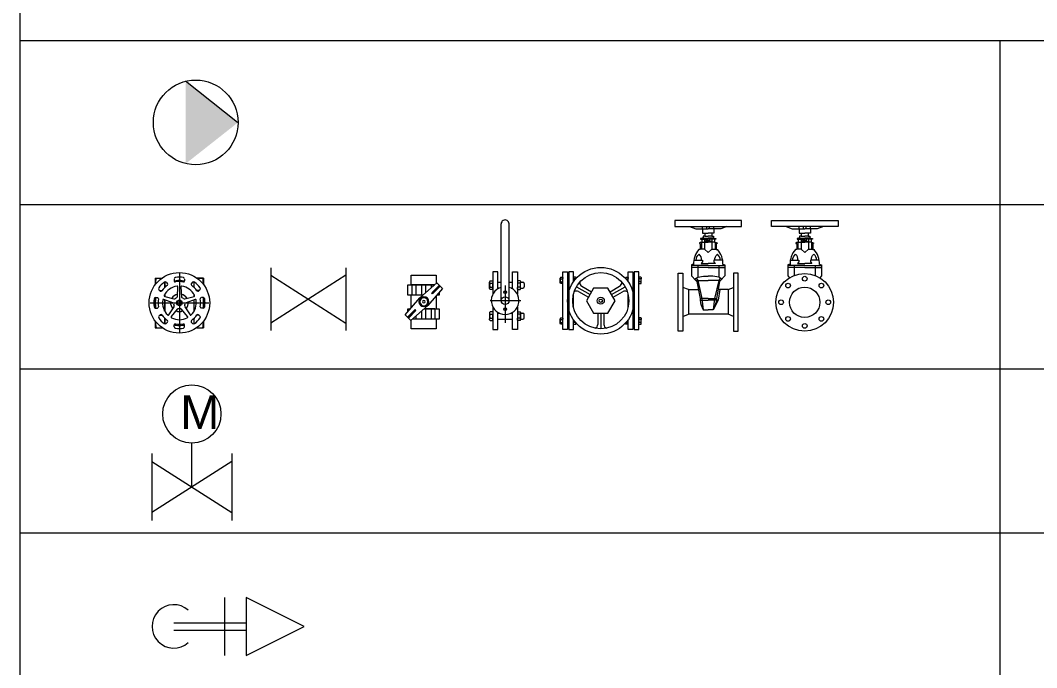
# Model space of a CAD drawing. Header units: millimetres. Extents: x -294625 to 2136527, y -251383 to 128331.
# Drawn here: x 1573249 to 1580063, y -233581 to -229242 of the extents above; entities that cross this region are included whole.
import ezdxf

# ---------------------------------------------------------------- set-up
doc = ezdxf.new("R2010")
doc.units = ezdxf.units.MM
doc.linetypes.add('CONTINOUS', pattern=[0])
for name, color, linetype, lineweight in [('00-N-7-THIET BI', 7, 'CONTINOUS', 20), ('00-N-GHI CHU', 7, 'Continuous', 9), ('GTECHCONS-CTN-THIET BI', 10, 'Continuous', 20)]:
    doc.layers.add(name, color=color, linetype=linetype, lineweight=lineweight)
doc.layers.add('GTECHCONS-CTN-TEXT', color=3, linetype='Continuous')
doc.styles.add('Arial', font='arial.ttf')

# ---------------------------------------------------------------- blocks, each defined once
blk = doc.blocks.new('H-HB1')
for p, q in [((0, 4.5), (-1, 2.5)), ((1, 2.5), (0, 4.5)), ((-1, 2.5), (1, 2.5)), ((-0.125, 0), (-0.125, 2.5)), ((0.125, 0), (0.125, 2.5)), ((-1, 1.75), (1, 1.75))]:
    blk.add_line(p, q)
blk.add_arc((0, 0), 0.75, 138.1897, 41.8103)
at = {"style": 'Arial', "width": 0.8}
blk.add_attdef('HB', (0.496, 5.096), '', height=1.875, dxfattribs=at)
blk = doc.blocks.new('Gate Valve')
at = {"layer": 'GTECHCONS-CTN-THIET BI', "ltscale": 0.2}
for p, q in [((-171.4, 144), (-171.4, -144)), ((171.4, 144), (171.4, -144)), ((171.4, 109.7), (-171.4, -109.7)), ((-171.4, 109.7), (171.4, -109.7))]:
    blk.add_line(p, q, dxfattribs=at)
blk = doc.blocks.new('A$C2355615C')
at = {"ltscale": 0.2}
for p, q in [((-214.3, 180), (-214.3, -180)), ((214.3, 180), (214.3, -180)), ((214.3, 137.1), (-214.3, -137.1)), ((-214.3, 137.1), (214.3, -137.1))]:
    blk.add_line(p, q, dxfattribs=at)
blk = doc.blocks.new('VAN DIEN')
at = {"layer": 'GTECHCONS-CTN-THIET BI'}
blk.add_line((0.027, -0.795), (0.027, -0.013), dxfattribs=at)
at = {"layer": 'GTECHCONS-CTN-THIET BI', "ltscale": 0.01}
blk.add_circle((0.027, 0.509), 0.521, dxfattribs=at)
at = {"layer": 'GTECHCONS-CTN-THIET BI', "ltscale": 0.01, "xscale": 0.003333333333334069, "yscale": 0.003333333333334069, "zscale": 0.003333333333334069}
blk.add_blockref('A$C2355615C', (0.027, -0.795), dxfattribs=at)
at = {"layer": 'GTECHCONS-CTN-TEXT', "ltscale": 0.2, "insert": (-0.18, 0.842), "char_height": 0.6, "attachment_point": 1, "style": 'Arial'}
blk.add_mtext_dynamic_manual_height_columns('M', width=0.37898, gutter_width=7740.371, heights=[0], dxfattribs=at)

msp = doc.modelspace()

# ---------------------------------------------------------------- hatches: boundary and pattern name
at = {"layer": '00-N-7-THIET BI'}
msp.add_hatch(color=7, dxfattribs=at).paths.add_polyline_path([(1574357.9, -230201.9), (1574357.9, -229649.8), (1574708.1, -229925.9)])

# ---------------------------------------------------------------- linework, layer by layer
at = {"layer": '00-N-7-THIET BI', "color": 7}
for p, q in [((1574705.5, -229925.9), (1574355.2, -229649.8)), ((1576472.5, -231119.9), (1576472.5, -230605)), ((1576525.1, -231119.9), (1576525.1, -230605)), ((1577735.4, -230622.7), (1577776.9, -230640)), ((1577776.9, -230640), (1577822.5, -230640)), ((1577822.5, -230640), (1577822.5, -230622.7)), ((1577822.5, -230640), (1577822.5, -230669.1)), ((1577822.5, -230640), (1577860.7, -230640)), ((1577852, -230640), (1577852, -230622.7)), ((1577898.9, -230640), (1577860.7, -230640)), ((1577869.4, -230640), (1577869.4, -230622.7)), ((1577898.9, -230640), (1577898.9, -230622.7)), ((1577944.5, -230640), (1577898.9, -230640)), ((1577898.9, -230640), (1577898.9, -230669.1)), ((1577986, -230622.7), (1577944.5, -230640)), ((1578382.2, -230622.7), (1578423.8, -230640)), ((1578423.8, -230640), (1578469.3, -230640)), ((1578469.3, -230640), (1578469.3, -230622.7)), ((1578469.3, -230640), (1578469.3, -230669.1)), ((1578469.3, -230640), (1578507.5, -230640)), ((1578498.8, -230640), (1578498.8, -230622.7)), ((1578545.8, -230640), (1578507.5, -230640)), ((1578516.2, -230640), (1578516.2, -230622.7)), ((1578545.8, -230640), (1578545.8, -230622.7)), ((1578591.3, -230640), (1578545.8, -230640)), ((1578545.8, -230640), (1578545.8, -230669.1)), ((1578632.8, -230622.7), (1578591.3, -230640)), ((1577817.4, -230704.7), (1577809.2, -230704.7)), ((1577809.2, -230704.7), (1577809.2, -230708.4)), ((1577809.2, -230708.4), (1577817.9, -230708.4)), ((1577817.9, -230728.2), (1577815.1, -230728.2)), ((1577815.1, -230728.2), (1577815.1, -230730.9)), ((1577820.1, -230704.7), (1577817.4, -230704.7)), ((1577817.4, -230704.7), (1577817.4, -230704.7)), ((1577817.9, -230708.4), (1577817.9, -230728.2)), ((1577817.9, -230708.4), (1577860.7, -230708.4)), ((1577817.9, -230728.2), (1577860.7, -230728.2)), ((1577826.1, -230701.4), (1577820.1, -230701.4)), ((1577820.1, -230701.4), (1577820.1, -230704.7)), ((1577822.5, -230669.1), (1577837, -230669.1)), ((1577837, -230687.3), (1577826.1, -230687.3)), ((1577826.1, -230687.3), (1577826.1, -230701.4)), ((1577826.1, -230701.4), (1577860.7, -230701.4)), ((1577836, -230708.4), (1577836, -230728.2)), ((1577836, -230728.2), (1577836, -230775.8)), ((1577837, -230669.1), (1577837, -230687.3)), ((1577837, -230669.1), (1577860.7, -230669.1)), ((1577837, -230687.3), (1577860.7, -230687.3)), ((1577854.5, -230721.5), (1577841, -230721.5)), ((1577841, -230721.5), (1577841, -230724.2)), ((1577841, -230724.2), (1577860.7, -230724.2)), ((1577849.8, -230717.6), (1577849.8, -230708.4)), ((1577860.7, -230717.6), (1577849.8, -230717.6)), ((1577854.5, -230717.6), (1577854.5, -230721.5)), ((1577884.4, -230669.1), (1577860.7, -230669.1)), ((1577884.4, -230687.3), (1577860.7, -230687.3)), ((1577895.3, -230701.4), (1577860.7, -230701.4)), ((1577903.5, -230708.4), (1577860.7, -230708.4)), ((1577860.7, -230717.6), (1577871.5, -230717.6)), ((1577880.4, -230724.2), (1577860.7, -230724.2)), ((1577903.5, -230728.2), (1577860.7, -230728.2)), ((1577866.9, -230717.6), (1577866.9, -230721.5)), ((1577866.9, -230721.5), (1577880.4, -230721.5)), ((1577871.5, -230717.6), (1577871.5, -230708.4)), ((1577880.4, -230721.5), (1577880.4, -230724.2)), ((1577898.9, -230669.1), (1577884.4, -230669.1)), ((1577884.4, -230669.1), (1577884.4, -230687.3)), ((1577884.4, -230687.3), (1577895.3, -230687.3)), ((1577885.4, -230708.4), (1577885.4, -230728.2)), ((1577885.4, -230728.2), (1577885.4, -230775.8)), ((1577895.3, -230687.3), (1577895.3, -230701.4)), ((1577895.3, -230701.4), (1577901.3, -230701.4)), ((1577901.3, -230701.4), (1577901.3, -230704.7)), ((1577901.3, -230704.7), (1577904, -230704.7)), ((1577912.2, -230708.4), (1577903.5, -230708.4)), ((1577903.5, -230708.4), (1577903.5, -230728.2)), ((1577903.5, -230728.2), (1577906.2, -230728.2)), ((1577904, -230704.7), (1577904, -230704.7)), ((1577904, -230704.7), (1577912.2, -230704.7)), ((1577906.2, -230728.2), (1577906.2, -230730.9)), ((1577912.2, -230704.7), (1577912.2, -230708.4)), ((1578464.2, -230704.7), (1578456, -230704.7)), ((1578456, -230704.7), (1578456, -230708.4)), ((1578456, -230708.4), (1578464.7, -230708.4)), ((1578464.7, -230728.2), (1578462, -230728.2)), ((1578462, -230728.2), (1578462, -230730.9)), ((1578466.9, -230704.7), (1578464.2, -230704.7)), ((1578464.2, -230704.7), (1578464.2, -230704.7)), ((1578464.7, -230708.4), (1578464.7, -230728.2)), ((1578464.7, -230708.4), (1578507.5, -230708.4)), ((1578464.7, -230728.2), (1578507.5, -230728.2)), ((1578472.9, -230701.4), (1578466.9, -230701.4)), ((1578466.9, -230701.4), (1578466.9, -230704.7)), ((1578469.3, -230669.1), (1578483.9, -230669.1)), ((1578483.9, -230687.3), (1578472.9, -230687.3)), ((1578472.9, -230687.3), (1578472.9, -230701.4)), ((1578472.9, -230701.4), (1578507.5, -230701.4)), ((1578482.9, -230708.4), (1578482.9, -230728.2)), ((1578482.9, -230728.2), (1578482.9, -230775.8)), ((1578483.9, -230669.1), (1578483.9, -230687.3)), ((1578483.9, -230669.1), (1578507.5, -230669.1)), ((1578483.9, -230687.3), (1578507.5, -230687.3)), ((1578501.3, -230721.5), (1578487.8, -230721.5)), ((1578487.8, -230721.5), (1578487.8, -230724.2)), ((1578487.8, -230724.2), (1578507.5, -230724.2)), ((1578496.7, -230717.6), (1578496.7, -230708.4)), ((1578507.5, -230717.6), (1578496.7, -230717.6)), ((1578501.3, -230717.6), (1578501.3, -230721.5)), ((1578531.2, -230669.1), (1578507.5, -230669.1)), ((1578531.2, -230687.3), (1578507.5, -230687.3)), ((1578542.1, -230701.4), (1578507.5, -230701.4)), ((1578550.3, -230708.4), (1578507.5, -230708.4)), ((1578507.5, -230717.6), (1578518.4, -230717.6)), ((1578527.3, -230724.2), (1578507.5, -230724.2)), ((1578550.3, -230728.2), (1578507.5, -230728.2)), ((1578513.8, -230717.6), (1578513.8, -230721.5)), ((1578513.8, -230721.5), (1578527.3, -230721.5)), ((1578518.4, -230717.6), (1578518.4, -230708.4)), ((1578527.3, -230721.5), (1578527.3, -230724.2)), ((1578545.8, -230669.1), (1578531.2, -230669.1)), ((1578531.2, -230669.1), (1578531.2, -230687.3)), ((1578531.2, -230687.3), (1578542.1, -230687.3)), ((1578532.2, -230708.4), (1578532.2, -230728.2)), ((1578532.2, -230728.2), (1578532.2, -230775.8)), ((1578542.1, -230687.3), (1578542.1, -230701.4)), ((1578542.1, -230701.4), (1578548.2, -230701.4)), ((1578548.2, -230701.4), (1578548.2, -230704.7)), ((1578548.2, -230704.7), (1578550.8, -230704.7)), ((1578559, -230708.4), (1578550.3, -230708.4)), ((1578550.3, -230708.4), (1578550.3, -230728.2)), ((1578550.3, -230728.2), (1578553.1, -230728.2)), ((1578550.8, -230704.7), (1578550.8, -230704.7)), ((1578550.8, -230704.7), (1578559, -230704.7)), ((1578553.1, -230728.2), (1578553.1, -230730.9)), ((1578559, -230704.7), (1578559, -230708.4)), ((1577799.5, -230778.4), (1577798, -230778.4)), ((1577806.8, -230778.4), (1577799.5, -230778.4)), ((1577806.4, -230733.4), (1577801.3, -230733.4)), ((1577801.3, -230733.4), (1577801.3, -230737.3)), ((1577801.3, -230737.3), (1577806.8, -230737.3)), ((1577815.1, -230730.9), (1577806.4, -230730.9)), ((1577806.4, -230730.9), (1577806.4, -230733.4)), ((1577806.8, -230737.3), (1577806.8, -230762.6)), ((1577806.8, -230762.6), (1577806.8, -230762.6)), ((1577806.8, -230762.6), (1577806.8, -230778.4)), ((1577836, -230775.8), (1577806.8, -230775.8)), ((1577815.1, -230730.9), (1577815.1, -230775.5)), ((1577836, -230775.8), (1577860.7, -230797.7)), ((1577885.4, -230775.8), (1577860.7, -230797.7)), ((1577885.4, -230775.8), (1577914.6, -230775.8)), ((1577906.2, -230730.9), (1577915, -230730.9)), ((1577906.2, -230730.9), (1577906.2, -230775.5)), ((1577920.1, -230737.3), (1577914.6, -230737.3)), ((1577914.6, -230737.3), (1577914.6, -230762.6)), ((1577914.6, -230762.6), (1577914.6, -230762.6)), ((1577914.6, -230762.6), (1577914.6, -230778.4)), ((1577914.6, -230778.4), (1577921.9, -230778.4)), ((1577915, -230730.9), (1577915, -230733.4)), ((1577915, -230733.4), (1577920.1, -230733.4)), ((1577920.1, -230733.4), (1577920.1, -230737.3)), ((1577921.9, -230778.4), (1577923.4, -230778.4)), ((1578446.3, -230778.4), (1578444.9, -230778.4)), ((1578453.7, -230778.4), (1578446.3, -230778.4)), ((1578453.2, -230733.4), (1578448.1, -230733.4)), ((1578448.1, -230733.4), (1578448.1, -230737.3)), ((1578448.1, -230737.3), (1578453.7, -230737.3)), ((1578462, -230730.9), (1578453.2, -230730.9)), ((1578453.2, -230730.9), (1578453.2, -230733.4)), ((1578453.7, -230737.3), (1578453.7, -230762.6)), ((1578453.7, -230762.6), (1578453.7, -230762.6)), ((1578453.7, -230762.6), (1578453.7, -230778.4)), ((1578482.9, -230775.8), (1578453.7, -230775.8)), ((1578462, -230730.9), (1578462, -230775.5)), ((1578482.9, -230775.8), (1578507.5, -230797.7)), ((1578532.2, -230775.8), (1578507.5, -230797.7)), ((1578532.2, -230775.8), (1578561.4, -230775.8)), ((1578553.1, -230730.9), (1578561.9, -230730.9)), ((1578553.1, -230730.9), (1578553.1, -230775.5)), ((1578566.9, -230737.3), (1578561.4, -230737.3)), ((1578561.4, -230737.3), (1578561.4, -230762.6)), ((1578561.4, -230762.6), (1578561.4, -230762.6)), ((1578561.4, -230762.6), (1578561.4, -230778.4)), ((1578561.4, -230778.4), (1578568.7, -230778.4)), ((1578561.9, -230730.9), (1578561.9, -230733.4)), ((1578561.9, -230733.4), (1578566.9, -230733.4)), ((1578566.9, -230733.4), (1578566.9, -230737.3)), ((1578568.7, -230778.4), (1578570.2, -230778.4)), ((1577764.1, -230849), (1577822.2, -230849)), ((1577822.2, -230859.4), (1577812.7, -230870.8)), ((1577822.2, -230849), (1577822.2, -230859.4)), ((1577957.3, -230849), (1577899.2, -230849)), ((1577899.2, -230849), (1577899.2, -230859.4)), ((1577899.2, -230859.4), (1577908.7, -230870.8)), ((1578410.9, -230849), (1578469, -230849)), ((1578469, -230859.4), (1578459.5, -230870.8)), ((1578469, -230849), (1578469, -230859.4)), ((1578604.1, -230849), (1578546, -230849)), ((1578546, -230849), (1578546, -230859.4)), ((1578546, -230859.4), (1578555.5, -230870.8)), ((1577860.7, -230883.8), (1577748.4, -230883.8)), ((1577860.7, -230897.2), (1577748.4, -230897.2)), ((1577790, -230883.8), (1577790, -230964)), ((1577812.7, -230870.8), (1577860.7, -230870.8)), ((1577908.7, -230870.8), (1577860.7, -230870.8)), ((1577860.7, -230883.8), (1577973, -230883.8)), ((1577860.7, -230897.2), (1577973, -230897.2)), ((1577931.4, -230883.8), (1577931.4, -230964)), ((1578507.5, -230883.8), (1578395.2, -230883.8)), ((1578507.5, -230897.2), (1578395.2, -230897.2)), ((1578436.8, -230883.8), (1578436.8, -230951.5)), ((1578459.5, -230870.8), (1578507.5, -230870.8)), ((1578555.5, -230870.8), (1578507.5, -230870.8)), ((1578507.5, -230883.8), (1578619.9, -230883.8)), ((1578507.5, -230897.2), (1578619.9, -230897.2)), ((1578578.3, -230883.8), (1578578.3, -230951.5)), ((1574153.6, -230968.7), (1574153.6, -231012.4)), ((1574153.6, -230968.7), (1574199.1, -230968.7)), ((1574218.3, -230995), (1574218.3, -231030.5)), ((1574226.7, -230997.6), (1574235.8, -231006.7)), ((1574280.3, -230975.4), (1574280.3, -230988.3)), ((1574315.1, -230938.7), (1574315.1, -231331.9)), ((1574350, -230975.4), (1574350, -230988.3)), ((1574403.5, -230997.6), (1574394.4, -231006.7)), ((1574412, -230995), (1574412, -231030.5)), ((1574431.1, -230968.7), (1574476.6, -230968.7)), ((1574476.6, -230968.7), (1574431.1, -230968.7)), ((1574476.6, -230968.7), (1574476.6, -231012.4)), ((1575869, -230949.6), (1576035.5, -230949.6)), ((1575869, -231014), (1575869, -230949.6)), ((1576041.4, -231002), (1575927.4, -231100.9)), ((1576035.5, -230949.6), (1576035.5, -231007.1)), ((1576079.4, -231040), (1576041.4, -231002)), ((1576394.6, -231037.7), (1576394.6, -230995.6)), ((1576397.8, -230988.1), (1576413.6, -230988.1)), ((1576449.6, -230995.8), (1576472.5, -230995.8)), ((1576525.1, -230995.8), (1576548, -230995.8)), ((1576599.8, -230988.1), (1576584, -230988.1)), ((1576603, -231037.7), (1576603, -230995.6)), ((1576603, -230995.8), (1576617.2, -230995.8)), ((1576868.8, -231000.6), (1576868.8, -230969.1)), ((1576871.2, -230963.5), (1576883.1, -230963.5)), ((1576871.2, -230974.7), (1576883.1, -230974.7)), ((1576871.2, -230995), (1576883.1, -230995)), ((1576917.1, -230969.3), (1576925.9, -230969.3)), ((1576917.1, -231000.4), (1576925.9, -231000.4)), ((1576971.7, -230963.5), (1576959.9, -230963.5)), ((1576971.7, -230974.7), (1576959.9, -230974.7)), ((1576974.1, -230972.1), (1576974.1, -230969.1)), ((1576974.1, -230969.3), (1576976.6, -230969.3)), ((1577306.5, -230969.3), (1577304, -230969.3)), ((1577306.5, -230972.1), (1577306.5, -230969.1)), ((1577308.9, -230963.5), (1577320.8, -230963.5)), ((1577308.9, -230974.7), (1577320.8, -230974.7)), ((1577363.6, -230969.3), (1577354.8, -230969.3)), ((1577363.6, -231000.4), (1577354.8, -231000.4)), ((1577409.4, -230963.5), (1577397.6, -230963.5)), ((1577409.4, -230974.7), (1577397.6, -230974.7)), ((1577409.4, -230995), (1577397.6, -230995)), ((1577411.8, -231000.6), (1577411.8, -230969.1)), ((1577659.4, -231261.9), (1577659.4, -230999.3)), ((1577778.6, -230985.4), (1577784.4, -230992)), ((1577778.6, -230985.4), (1577860.7, -230985.4)), ((1577790.3, -230985.4), (1577818, -231106.1)), ((1577942.8, -230985.4), (1577860.7, -230985.4)), ((1577931, -230985.4), (1577903.4, -231106.1)), ((1577942.8, -230985.4), (1577937, -230992)), ((1578062, -231261.9), (1578062, -230999.3)), ((1574177.4, -231046.9), (1574186.5, -231056)), ((1574182.5, -231052), (1574199.2, -231052)), ((1574301.8, -231092.4), (1574304.8, -231028.4)), ((1574325.4, -231028.4), (1574328.5, -231092.4)), ((1574447.7, -231052), (1574431, -231052)), ((1574452.8, -231046.9), (1574443.7, -231056)), ((1575847.6, -231082.8), (1575847.6, -231014)), ((1575847.6, -231014), (1576027.6, -231014)), ((1575893.2, -231014), (1575869.3, -231014)), ((1576028.3, -231014), (1575869.4, -231014)), ((1575876.2, -231082.8), (1575876.2, -231014)), ((1575900, -231014), (1575900, -231082.8)), ((1575923.6, -231014), (1575902.1, -231014)), ((1575940.3, -231082.8), (1575940.3, -231014)), ((1575940.3, -231014), (1575964.1, -231014)), ((1575964.1, -231014), (1575964.1, -231069)), ((1575974, -231014), (1575995.6, -231014)), ((1576079.4, -231040), (1575980.6, -231154.1)), ((1576004.4, -231034.1), (1576004.4, -231014)), ((1576004.4, -231014), (1576028.3, -231014)), ((1576057.4, -231018), (1576006.8, -231068.6)), ((1576012.9, -231074.6), (1576006.8, -231068.6)), ((1576060.4, -231021), (1576009.8, -231071.6)), ((1576018.7, -231068.8), (1576012.6, -231062.7)), ((1576063.4, -231024.1), (1576012.9, -231074.6)), ((1576056.9, -231066), (1576056.9, -231082.8)), ((1576397.8, -231003.1), (1576413.6, -231003.1)), ((1576397.8, -231030.1), (1576413.6, -231030.1)), ((1576413.6, -231045.2), (1576397.8, -231045.2)), ((1576449.6, -231037.3), (1576458, -231037.3)), ((1576498.8, -231018.1), (1576498.8, -231268.4)), ((1576539.6, -231037.3), (1576548, -231037.3)), ((1576599.8, -231003.1), (1576584, -231003.1)), ((1576599.8, -231030.1), (1576584, -231030.1)), ((1576584, -231045.2), (1576599.8, -231045.2)), ((1576603, -231037.3), (1576617.2, -231037.3)), ((1576626, -231004.6), (1576626, -231028.5)), ((1576883.1, -231006.3), (1576871.2, -231006.3)), ((1576977.2, -231026.9), (1577068.1, -231079.4)), ((1576991.9, -231059.6), (1577057.7, -231097.5)), ((1577012.9, -231023.3), (1577078.6, -231061.3)), ((1577202.1, -231061.3), (1577265.8, -231024.5)), ((1577212.5, -231079.4), (1577303.4, -231026.9)), ((1577223, -231097.5), (1577286.7, -231060.8)), ((1577397.6, -231006.3), (1577409.4, -231006.3)), ((1577727.9, -231044.7), (1577691.1, -231032.8)), ((1577727.9, -231044.7), (1577727.9, -231211.2)), ((1577727.9, -231044.7), (1577794.2, -231044.7)), ((1577993.5, -231044.7), (1577927.1, -231044.7)), ((1577993.5, -231044.7), (1578030.3, -231032.8)), ((1577993.5, -231044.7), (1577993.5, -231211.2)), ((1574118.5, -231135.3), (1574511.7, -231135.3)), ((1574153.6, -231100.7), (1574153.6, -231169.9)), ((1574153.6, -231135.3), (1574476.6, -231135.3)), ((1574155.2, -231100.4), (1574168.1, -231100.4)), ((1574270.2, -231134.7), (1574210.3, -231112.1)), ((1574216.7, -231092.5), (1574278.5, -231109.3)), ((1574218.3, -231076.9), (1574218.3, -231093.1)), ((1574218.3, -231115.1), (1574218.3, -231193.6)), ((1574306.9, -231120.9), (1574298.6, -231135.2)), ((1574298.6, -231135.2), (1574306.9, -231149.5)), ((1574323.4, -231120.9), (1574306.9, -231120.9)), ((1574331.6, -231135.2), (1574323.4, -231120.9)), ((1574323.4, -231149.5), (1574331.6, -231135.2)), ((1574351.8, -231109.3), (1574413.5, -231092.5)), ((1574419.9, -231112.1), (1574360, -231134.7)), ((1574412, -231076.9), (1574412, -231093.1)), ((1574412, -231115.1), (1574412, -231193.6)), ((1574475, -231100.4), (1574462.1, -231100.4)), ((1574476.6, -231100.7), (1574476.6, -231169.9)), ((1575828.6, -231214.9), (1575927.4, -231100.9)), ((1575948.2, -231082.8), (1575847.6, -231082.8)), ((1575869, -231168.3), (1575869, -231082.8)), ((1576035.5, -231090.7), (1576035.5, -231176.2)), ((1576056.9, -231082.8), (1576042.4, -231082.8)), ((1576398.3, -231120.4), (1576605.2, -231120.4)), ((1577860.7, -231105.1), (1577805.5, -231105.1)), ((1577805.5, -231105.1), (1577805.5, -231117.6)), ((1577805.5, -231117.6), (1577860.7, -231117.6)), ((1577818, -231106.1), (1577826.6, -231181.8)), ((1577860.7, -231105.1), (1577915.9, -231105.1)), ((1577915.9, -231117.6), (1577860.7, -231117.6)), ((1577903.4, -231106.1), (1577894.8, -231181.8)), ((1577915.9, -231105.1), (1577915.9, -231117.6)), ((1577915.9, -231117.6), (1577927.9, -231117.6)), ((1574155.2, -231170.1), (1574168.1, -231170.1)), ((1574244, -231215.6), (1574279.1, -231162.1)), ((1574300.7, -231177.8), (1574260.7, -231227.8)), ((1574306.9, -231149.5), (1574323.4, -231149.5)), ((1574369.6, -231227.8), (1574329.5, -231177.8)), ((1574351.1, -231162.1), (1574386.3, -231215.6)), ((1574475, -231170.1), (1574462.1, -231170.1)), ((1575844.5, -231230.8), (1575895.1, -231180.3)), ((1575847.6, -231193), (1575847.6, -231176.2)), ((1575847.6, -231176.2), (1575862.1, -231176.2)), ((1575847.6, -231233.9), (1575898.1, -231183.3)), ((1575850.6, -231236.9), (1575901.2, -231186.4)), ((1575866.6, -231252.9), (1575980.6, -231154.1)), ((1575895.3, -231192.2), (1575889.2, -231186.1)), ((1575901.2, -231186.4), (1575895.1, -231180.3)), ((1575940.3, -231245), (1575940.3, -231189)), ((1575955, -231176.2), (1576056.9, -231176.2)), ((1575955, -231176.2), (1575964.1, -231176.2)), ((1576028.3, -231176.2), (1575955, -231176.2)), ((1575964.1, -231176.2), (1575964.1, -231245)), ((1575974, -231176.2), (1575995.6, -231176.2)), ((1576004.4, -231245), (1576004.4, -231176.2)), ((1576004.4, -231176.2), (1576028.3, -231176.2)), ((1576028.3, -231176.2), (1576028.3, -231245)), ((1576056.9, -231176.2), (1576056.9, -231245)), ((1576394.6, -231203.1), (1576394.6, -231245.2)), ((1576413.6, -231195.6), (1576397.8, -231195.6)), ((1576449.6, -231203.5), (1576458, -231203.5)), ((1576539.6, -231203.5), (1576548, -231203.5)), ((1576584, -231195.6), (1576599.8, -231195.6)), ((1576603, -231203.1), (1576603, -231245.2)), ((1576603, -231203.5), (1576617.2, -231203.5)), ((1577119.4, -231204.5), (1577119.4, -231280.2)), ((1577140.3, -231204.5), (1577140.3, -231309.4)), ((1577161.2, -231204.5), (1577161.2, -231280.2)), ((1577826.6, -231181.8), (1577860.7, -231181.8)), ((1577894.8, -231181.8), (1577860.7, -231181.8)), ((1574153.6, -231258.2), (1574153.6, -231301.8)), ((1574177.4, -231223.7), (1574186.5, -231214.6)), ((1574182.5, -231218.6), (1574199.2, -231218.6)), ((1574218.3, -231240.1), (1574218.3, -231275.6)), ((1574226.7, -231273), (1574235.8, -231263.9)), ((1574403.5, -231273), (1574394.4, -231263.9)), ((1574412, -231240.1), (1574412, -231275.6)), ((1574447.7, -231218.6), (1574431, -231218.6)), ((1574452.8, -231223.7), (1574443.7, -231214.6)), ((1574476.6, -231258.2), (1574476.6, -231301.8)), ((1575866.6, -231252.9), (1575828.6, -231214.9)), ((1575869, -231309.3), (1575869, -231250.8)), ((1576056.9, -231245), (1575875.7, -231245)), ((1575876.2, -231245), (1575876.2, -231244.6)), ((1575900, -231223.9), (1575900, -231245)), ((1576035.5, -231245), (1576035.5, -231309.3)), ((1576397.8, -231210.7), (1576413.6, -231210.7)), ((1576397.8, -231237.7), (1576413.6, -231237.7)), ((1576397.8, -231252.7), (1576413.6, -231252.7)), ((1576449.6, -231245), (1576548, -231245)), ((1576599.8, -231210.7), (1576584, -231210.7)), ((1576599.8, -231237.7), (1576584, -231237.7)), ((1576599.8, -231252.7), (1576584, -231252.7)), ((1576603, -231245), (1576617.2, -231245)), ((1576626, -231236.2), (1576626, -231212.3)), ((1576868.8, -231273.1), (1576868.8, -231241.6)), ((1576871.2, -231235.9), (1576883.1, -231235.9)), ((1576871.2, -231247.2), (1576883.1, -231247.2)), ((1576871.2, -231267.5), (1576883.1, -231267.5)), ((1576917.1, -231241.7), (1576925.9, -231241.7)), ((1576917.1, -231272.8), (1576925.9, -231272.8)), ((1576971.7, -231267.5), (1576959.9, -231267.5)), ((1576974.1, -231273.1), (1576974.1, -231270.1)), ((1576974.1, -231272.8), (1576976.6, -231272.8)), ((1577306.5, -231272.8), (1577304.1, -231272.8)), ((1577306.5, -231273.1), (1577306.5, -231270.1)), ((1577308.9, -231267.5), (1577320.8, -231267.5)), ((1577363.6, -231241.7), (1577354.8, -231241.7)), ((1577363.6, -231272.8), (1577354.8, -231272.8)), ((1577409.4, -231235.9), (1577397.6, -231235.9)), ((1577409.4, -231247.2), (1577397.6, -231247.2)), ((1577409.4, -231267.5), (1577397.6, -231267.5)), ((1577411.8, -231273.1), (1577411.8, -231241.6)), ((1577691.1, -231226.7), (1577727.9, -231211.2)), ((1577993.5, -231211.2), (1577727.9, -231211.2)), ((1578030.3, -231226.7), (1577993.5, -231211.2)), ((1574153.6, -231301.8), (1574199.1, -231301.8)), ((1574280.3, -231295.2), (1574280.3, -231282.3)), ((1574350, -231295.2), (1574350, -231282.3)), ((1574431.1, -231301.8), (1574476.6, -231301.8)), ((1576035.5, -231309.3), (1575869, -231309.3)), ((1576883.1, -231278.7), (1576871.2, -231278.7)), ((1576959.9, -231278.7), (1576971.7, -231278.7)), ((1577320.8, -231278.7), (1577308.9, -231278.7)), ((1577397.6, -231278.7), (1577409.4, -231278.7))]:
    msp.add_line(p, q, dxfattribs=at)
for points in [[(1578083.9, -230583.6), (1577637.5, -230583.6), (1577637.5, -230622.7), (1578083.9, -230622.7)], [(1578284.3, -230583.6), (1578730.8, -230583.6), (1578730.8, -230622.7), (1578284.3, -230622.7)], [(1576885.4, -230927.7), (1576917.1, -230927.7), (1576917.1, -231314.5), (1576885.4, -231314.5)], [(1577395.2, -230927.7), (1577363.6, -230927.7), (1577363.6, -231314.5), (1577395.2, -231314.5)], [(1577691.1, -231324), (1577659.4, -231324), (1577659.4, -230937.2), (1577691.1, -230937.2)], [(1578030.3, -231324), (1578062, -231324), (1578062, -230937.2), (1578030.3, -230937.2)], [(1577236.6, -231121.1), (1577188.5, -231037.7), (1577092.2, -231037.7), (1577044, -231121.1), (1577092.2, -231204.5), (1577188.5, -231204.5)]]:
    msp.add_lwpolyline(points, close=True, dxfattribs=at)
for points in [[(1577780.5, -230849, -0.246081), (1577799.5, -230809.7, 6.47836)], [(1577814.9, -230849, 0.288124), (1577799.5, -230809.7, -6.47836)], [(1577906.5, -230849, -0.288124), (1577921.9, -230809.7, 6.47836)], [(1577940.9, -230849, 0.246081), (1577921.9, -230809.7, -6.47836)], [(1578427.4, -230849, -0.246081), (1578446.4, -230809.7, 6.47836)], [(1578461.8, -230849, 0.288124), (1578446.4, -230809.7, -6.47836)], [(1578553.3, -230849, -0.288124), (1578568.7, -230809.7, 6.47836)], [(1578587.7, -230849, 0.246081), (1578568.7, -230809.7, -6.47836)], [(1577805.5, -231117.6, 0.066598), (1577826.6, -231181.8, 4.363666)], [(1577915.9, -231117.6, -0.066598), (1577894.8, -231181.8, -4.363666)]]:
    msp.add_lwpolyline(points, format="xyb", dxfattribs=at)
for points in [[(1576449.6, -231042), (1576449.6, -230927), (1576416.8, -230927), (1576416.8, -231077.5)], [(1576548, -231042), (1576548, -230927), (1576580.8, -230927), (1576580.8, -231077.5)], [(1576957.5, -230993), (1576957.5, -230927.7), (1576925.9, -230927.7), (1576925.9, -231314.5), (1576957.5, -231314.5), (1576957.5, -231249.2)], [(1577323.1, -230993), (1577323.1, -230927.7), (1577354.8, -230927.7), (1577354.8, -231314.5), (1577323.1, -231314.5), (1577323.1, -231249.2)], [(1577762.2, -230877.5), (1577753.8, -230877.5), (1577753.8, -230879.9), (1577748.4, -230879.9), (1577748.4, -230955.2), (1577778.6, -230985.4)], [(1577959.2, -230877.5), (1577967.6, -230877.5), (1577967.6, -230879.9), (1577973, -230879.9), (1577973, -230955.2), (1577942.8, -230985.4)], [(1578409, -230877.5), (1578400.7, -230877.5), (1578400.7, -230879.9), (1578395.2, -230879.9), (1578395.2, -230955.2), (1578406.6, -230966.5)], [(1578606.1, -230877.5), (1578614.4, -230877.5), (1578614.4, -230879.9), (1578619.9, -230879.9), (1578619.9, -230955.2), (1578608.5, -230966.5)], [(1577769.6, -230976.4), (1577790, -230964), (1577829.8, -230956.1), (1577860.7, -230956.1)], [(1577779.8, -230970.2), (1577790.3, -230985.4)], [(1577784.4, -230992), (1577805.5, -231105.1)], [(1577951.8, -230976.4), (1577931.4, -230964), (1577891.6, -230956.1), (1577860.7, -230956.1)], [(1577937, -230992), (1577915.9, -231105.1)], [(1577941.6, -230970.2), (1577931, -230985.4)], [(1577938.8, -231044.7), (1577927.9, -231117.6), (1577894.8, -231181.8)], [(1576957.5, -231166.3), (1576957.5, -231075.9)], [(1577323.1, -231166.3), (1577323.1, -231075.9)], [(1576416.8, -231163.3), (1576416.8, -231313.8), (1576449.6, -231313.8), (1576449.6, -231198.8)], [(1576580.8, -231163.3), (1576580.8, -231313.8), (1576548, -231313.8), (1576548, -231198.8)]]:
    msp.add_lwpolyline(points, dxfattribs=at)
for centre, radius in [((1574424.2, -229925.9), 283.9), ((1574315.1, -231135.3), 203), ((1577140.3, -231121.1), 223.2), ((1577140.3, -231121.1), 188.3), ((1578507.5, -231131.4), 193.4), ((1578507.5, -230973.2), 15.8), ((1576499, -231063.5), 8.72), ((1578395.7, -231019.6), 15.8), ((1578507.5, -231131.4), 101.9), ((1578619.4, -231019.6), 15.8), ((1574315.1, -231135.2), 18.3), ((1574315.1, -231135.2), 14.7), ((1576498.8, -231120.4), 26.3), ((1577140.3, -231121.1), 23.7), ((1577140.3, -231121.1), 11.2), ((1578349.3, -231131.4), 15.8), ((1578665.7, -231131.4), 15.8), ((1576499, -231177.3), 8.72), ((1578395.7, -231243.3), 15.8), ((1578507.5, -231289.6), 15.8), ((1578619.4, -231243.3), 15.8)]:
    msp.add_circle(centre, radius, dxfattribs=at)
for centre, radius, start, end in [((1576498.8, -230605.4), 26.3, 358.95104, 181.04896), ((1577904.3, -230872.9), 142.2, 138.35429, 181.85608), ((1577817.1, -230872.9), 142.2, 358.14392, 41.64571), ((1578551.1, -230872.9), 142.2, 138.35429, 181.85608), ((1578463.9, -230872.9), 142.2, 358.14392, 41.64571), ((1574327.3, -231010.4), 173.7, 166.1318, 180.66397), ((1574315.1, -231135.3), 172, 126.03583, 143.85472), ((1574219.3, -231006.6), 11.7, 50.66332, 118.78138), ((1574044.6, -231010.4), 173.7, 352.95411, 5.06192), ((1574291.9, -230976.5), 11.7, 106.21862, 174.33668), ((1574288.3, -230986.9), 8.2, 189.93618, 272.09973), ((1574315.1, -231135.3), 172, 81.03583, 98.85472), ((1574315.1, -231135.3), 142.7, 78.94747, 100.69396), ((1574338.3, -230976.5), 11.7, 5.66332, 73.78138), ((1574341.9, -230986.9), 8.2, 267.90027, 350.06382), ((1574411, -231006.6), 11.7, 61.21862, 129.33668), ((1574585.7, -231010.4), 173.7, 174.93808, 187.04589), ((1574315.1, -231135.3), 172, 36.03583, 53.85472), ((1574302.9, -231010.4), 173.7, 359.33603, 13.8682), ((1576617.2, -231004.6), 8.78, 0, 90), ((1576891.8, -230984.9), 22.9, 153.77265, 206.31529), ((1576862.5, -230984.9), 22.9, 333.68471, 26.22735), ((1576980.4, -230984.9), 22.9, 153.77265, 197.00821), ((1576951.2, -230984.9), 22.9, 26.19209, 26.22735), ((1577026.8, -230999.2), 27.9, 174.65082, 240), ((1577250.1, -230997.3), 31.4, 300, 1.68123), ((1577329.4, -230984.9), 22.9, 153.77265, 153.80791), ((1577300.2, -230984.9), 22.9, 342.99179, 26.22735), ((1577418.1, -230984.9), 22.9, 153.77265, 206.31529), ((1577388.9, -230984.9), 22.9, 333.68471, 26.22735), ((1574186.5, -231039.4), 11.7, 151.21862, 219.33668), ((1574191.2, -231049.3), 8.2, 234.93618, 317.09973), ((1574315.1, -231135.3), 142.7, 124.30604, 145.69396), ((1574315.1, -231135.3), 113.1, 98.0933, 153.9067), ((1574229.1, -231011.4), 8.2, 312.90027, 35.06382), ((1574299.9, -231028.2), 4.92, 357.27369, 98.0933), ((1574330.3, -231028.2), 4.92, 81.9067, 182.72631), ((1574315.1, -231135.3), 113.1, 26.0933, 81.9067), ((1574401.1, -231011.4), 8.2, 144.93618, 227.09973), ((1574315.1, -231135.3), 142.7, 34.30604, 55.69396), ((1574439, -231049.3), 8.2, 222.90027, 305.06382), ((1574443.8, -231039.4), 11.7, 320.66332, 28.78138), ((1576425.2, -231016.6), 30.6, 153.77265, 206.31529), ((1576498.8, -231120.4), 92.6, 106.51499, 73.48501), ((1576386.2, -231016.6), 30.6, 333.68471, 26.22735), ((1576611.4, -231016.6), 30.6, 153.77265, 206.31529), ((1576572.4, -231016.6), 30.6, 333.68471, 26.22735), ((1576617.2, -231028.5), 8.78, 270, 0), ((1576978, -231083.8), 27.9, 60, 125.34918), ((1577302.4, -231087.9), 31.4, 58.31877, 120), ((1574315.1, -231135.3), 172, 171.14528, 188.96417), ((1574156.4, -231112.1), 11.7, 95.66332, 163.78138), ((1574843.2, -231135.3), 689.6, 177.11039, 182.88961), ((1574166.7, -231108.5), 8.2, 357.90027, 80.06382), ((1574315.1, -231135.3), 142.7, 169.30604, 191.05253), ((1574315.1, -231135.3), 113.1, 170.0933, 225.9067), ((1574208.6, -231116.7), 4.92, 69.27369, 170.0933), ((1574218, -231087.7), 4.92, 153.9067, 254.72631), ((1573528.7, -231135.3), 689.6, 3.5546, 4.54075), ((1573528.7, -231135.3), 689.6, 355.45925, 1.68748), ((1574315.1, -231135.3), 59.2, 174.3336, 221.6664), ((1574315.1, -231135.3), 59.2, 102.3336, 149.6664), ((1574266.7, -231143.9), 9.83, 10.13613, 69.27369), ((1574281.1, -231099.8), 9.83, 254.72631, 313.86387), ((1574315.1, -231135.3), 39.3, 118.13613, 133.86387), ((1574291.9, -231091.9), 9.83, 298.13613, 357.27369), ((1574315.1, -231135.3), 59.2, 30.3336, 77.6664), ((1574338.3, -231091.9), 9.83, 182.72631, 241.86387), ((1574315.1, -231135.3), 39.3, 46.13613, 61.86387), ((1574349.2, -231099.8), 9.83, 226.13613, 285.27369), ((1574363.5, -231143.9), 9.83, 110.72631, 169.86387), ((1574315.1, -231135.3), 59.2, 318.3336, 5.6664), ((1574315.1, -231135.3), 113.1, 314.0933, 9.9067), ((1575101.5, -231135.3), 689.6, 178.31252, 184.54075), ((1575101.5, -231135.3), 689.6, 175.45925, 176.4454), ((1574412.2, -231087.7), 4.92, 285.27369, 26.0933), ((1574421.6, -231116.7), 4.92, 9.9067, 110.72631), ((1574315.1, -231135.3), 142.7, 348.94747, 10.69396), ((1574463.5, -231108.5), 8.2, 99.93618, 182.09973), ((1574473.9, -231112.1), 11.7, 16.21862, 84.33668), ((1573787.1, -231135.3), 689.6, 357.11039, 2.88961), ((1574315.1, -231135.3), 172, 351.03583, 8.85472), ((1574156.4, -231158.5), 11.7, 196.21862, 264.33668), ((1574166.7, -231162.1), 8.2, 279.93618, 2.09973), ((1574315.1, -231135.3), 39.3, 190.13613, 205.86387), ((1574270.9, -231156.7), 9.83, 326.72631, 25.86387), ((1574315.1, -231135.3), 59.2, 246.3336, 293.6664), ((1574315.1, -231135.3), 57.4, 246.3336, 293.6664), ((1574308.4, -231184), 9.83, 82.13613, 141.27369), ((1574315.1, -231135.3), 39.3, 262.13613, 277.86387), ((1574321.8, -231184), 9.83, 38.72631, 97.86387), ((1574359.3, -231156.7), 9.83, 154.13613, 213.27369), ((1574315.1, -231135.3), 39.3, 334.13613, 349.86387), ((1574463.5, -231162.1), 8.2, 177.90027, 260.06382), ((1574473.9, -231158.5), 11.7, 275.66332, 343.78138), ((1576617.2, -231212.3), 8.78, 0, 90), ((1574327.3, -231260.2), 173.7, 179.33603, 193.8682), ((1574186.5, -231231.1), 11.7, 140.66332, 208.78138), ((1574315.1, -231135.3), 172, 216.14528, 233.96417), ((1574191.2, -231221.3), 8.2, 42.90027, 125.06382), ((1574315.1, -231135.3), 142.7, 214.30604, 235.69396), ((1574219.3, -231263.9), 11.7, 241.21862, 309.33668), ((1574044.6, -231260.2), 173.7, 354.93808, 7.04589), ((1574229.1, -231259.2), 8.2, 324.93618, 47.09973), ((1574239.9, -231212.9), 4.92, 225.9067, 326.72631), ((1574264.5, -231230.8), 4.92, 141.27369, 242.0933), ((1574315.1, -231135.3), 113.1, 242.0933, 297.9067), ((1574315.1, -231135.3), 142.7, 259.30604, 281.05253), ((1574365.7, -231230.8), 4.92, 297.9067, 38.72631), ((1574390.4, -231212.9), 4.92, 213.27369, 314.0933), ((1574401.1, -231259.2), 8.2, 132.90027, 215.06382), ((1574315.1, -231135.3), 142.7, 304.30604, 325.69396), ((1574411, -231263.9), 11.7, 230.66332, 298.78138), ((1574585.7, -231260.2), 173.7, 172.95411, 185.06192), ((1574315.1, -231135.3), 172, 306.14528, 323.96417), ((1574439, -231221.3), 8.2, 54.93618, 137.09973), ((1574443.8, -231231.1), 11.7, 331.21862, 39.33668), ((1574302.9, -231260.2), 173.7, 346.1318, 0.66397), ((1576425.2, -231224.2), 30.6, 153.68471, 206.22735), ((1576386.2, -231224.2), 30.6, 333.77265, 26.31529), ((1576611.4, -231224.2), 30.6, 153.68471, 206.22735), ((1576572.4, -231224.2), 30.6, 333.77265, 26.31529), ((1576617.2, -231236.2), 8.78, 270, 0), ((1576891.8, -231257.3), 22.9, 153.77265, 206.31529), ((1576862.5, -231257.3), 22.9, 333.68471, 26.22735), ((1576980.4, -231257.3), 22.9, 163.05616, 206.31529), ((1576951.2, -231257.3), 22.9, 333.68471, 333.74536), ((1577329.4, -231257.3), 22.9, 206.25464, 206.31529), ((1577300.2, -231257.3), 22.9, 333.68471, 16.94384), ((1577418.1, -231257.3), 22.9, 153.77265, 206.31529), ((1577388.9, -231257.3), 22.9, 333.68471, 26.22735), ((1574288.3, -231283.7), 8.2, 87.90027, 170.06382), ((1574291.9, -231294), 11.7, 185.66332, 253.78138), ((1574315.1, -231135.3), 172, 261.14528, 278.96417), ((1574341.9, -231283.7), 8.2, 9.93618, 92.09973), ((1574338.3, -231294), 11.7, 286.21862, 354.33668), ((1577091.5, -231280.2), 27.9, 294.17069, 0), ((1577189.2, -231280.2), 27.9, 180, 245.82931)]:
    msp.add_arc(centre, radius, start, end, dxfattribs=at)
at = {"layer": '00-N-7-THIET BI', "color": 7, "extrusion": (0, 0, -1)}
for centre, major_axis, ratio, start_param, end_param in [((1574315.1, -230999.8), (-44.7, 0), 0.362111, 0.713758, 2.427834), ((1576413.6, -230995.6), (0, 7.51), 0.42455, 0, 3.141593), ((1576599.8, -230995.6), (0, 7.51), 0.42455, 0, 3.141593), ((1576871.2, -231000.6), (0, 5.63), 0.42455, 3.141593, 6.283185), ((1576883.1, -230969.1), (0, 5.63), 0.42455, 0, 3.141593), ((1576971.7, -230969.1), (0, 5.63), 0.42455, 0, 2.255802), ((1576971.7, -230969.1), (0, 5.63), 0.42455, 3.127736, 3.141593), ((1577320.8, -230969.1), (0, 5.63), 0.42455, 0, 3.141593), ((1577397.6, -231000.6), (0, 5.63), 0.42455, 3.141593, 6.283185), ((1577409.4, -230969.1), (0, 5.63), 0.42455, 0, 3.141593), ((1576397.8, -231037.7), (0, 7.51), 0.42455, 3.141593, 6.283185), ((1576584, -231037.7), (0, 7.51), 0.42455, 3.141593, 6.283185), ((1575954, -231127.5), (23.4, -23.4), 1, 3.926991, 10.210176), ((1575954, -231127.5), (18.9, 18.9), 1, 5.497787, 11.780972), ((1575954, -231127.5), (6.08, 6.08), 1, 5.497787, 11.780972), ((1576413.6, -231203.1), (0, -7.51), 0.42455, 3.141593, 6.283185), ((1576599.8, -231203.1), (0, -7.51), 0.42455, 3.141593, 6.283185), ((1576397.8, -231245.2), (0, -7.51), 0.42455, 0, 3.141593), ((1576584, -231245.2), (0, -7.51), 0.42455, 0, 3.141593), ((1576871.2, -231273.1), (0, 5.63), 0.42455, 3.141593, 6.283185), ((1576883.1, -231241.6), (0, 5.63), 0.42455, 0, 3.141593), ((1576959.9, -231273.1), (0, 5.63), 0.42455, 3.141593, 6.283185), ((1577308.9, -231273.1), (0, 5.63), 0.42455, 3.141593, 5.396077), ((1577308.9, -231273.1), (0, 5.63), 0.42455, 6.270639, 6.283185), ((1577397.6, -231273.1), (0, 5.63), 0.42455, 3.141593, 6.283185), ((1577409.4, -231241.6), (0, 5.63), 0.42455, 0, 3.141593)]:
    msp.add_ellipse(centre, major_axis=major_axis, ratio=ratio, start_param=start_param, end_param=end_param, dxfattribs=at)
at = {"layer": '00-N-7-THIET BI', "color": 7}
for centre, major_axis, ratio, start_param, end_param in [((1576397.8, -230995.6), (0, -7.51), 0.42455, 3.141593, 6.283185), ((1576584, -230995.6), (0, -7.51), 0.42455, 3.141593, 6.283185), ((1576871.2, -230969.1), (0, 5.63), 0.42455, 0, 3.141593), ((1576883.1, -231000.6), (0, 5.63), 0.42455, 3.141593, 6.283185), ((1576959.9, -230969.1), (0, 5.63), 0.42455, 0, 3.141593), ((1577308.9, -230969.1), (0, 5.63), 0.42455, 0, 2.255802), ((1577308.9, -230969.1), (0, 5.63), 0.42455, 3.127736, 3.141593), ((1577397.6, -230969.1), (0, 5.63), 0.42455, 0, 3.141593), ((1577409.4, -231000.6), (0, 5.63), 0.42455, 3.141593, 6.283185), ((1576413.6, -231037.7), (0, -7.51), 0.42455, 0, 3.141593), ((1576599.8, -231037.7), (0, -7.51), 0.42455, 0, 3.141593), ((1576397.8, -231203.1), (0, 7.51), 0.42455, 0, 3.141593), ((1576584, -231203.1), (0, 7.51), 0.42455, 0, 3.141593), ((1576413.6, -231245.2), (0, 7.51), 0.42455, 3.141593, 6.283185), ((1576599.8, -231245.2), (0, 7.51), 0.42455, 3.141593, 6.283185), ((1576871.2, -231241.6), (0, 5.63), 0.42455, 0, 3.141593), ((1576883.1, -231273.1), (0, 5.63), 0.42455, 3.141593, 6.283185), ((1576971.7, -231273.1), (0, 5.63), 0.42455, 6.270639, 6.283185), ((1576971.7, -231273.1), (0, 5.63), 0.42455, 3.141593, 5.396077), ((1577320.8, -231273.1), (0, 5.63), 0.42455, 3.141593, 6.283185), ((1577397.6, -231241.6), (0, 5.63), 0.42455, 0, 3.141593), ((1577409.4, -231273.1), (0, 5.63), 0.42455, 3.141593, 6.283185), ((1574315.1, -231270.8), (-44.7, 0), 0.362111, 0.713758, 2.427834)]:
    msp.add_ellipse(centre, major_axis=major_axis, ratio=ratio, start_param=start_param, end_param=end_param, dxfattribs=at)
at = {"layer": '00-N-GHI CHU'}
for p, q in [((1573248.5, -251382.9), (1573248.5, -227721.8)), ((1573248.5, -229375.9), (1593423.2, -229375.9)), ((1579818.2, -251382.9), (1579818.2, -229375.9)), ((1573248.5, -230476.3), (1593423.2, -230476.3)), ((1573248.5, -230476.3), (1593423.2, -230476.3)), ((1573248.5, -231576.6), (1593423.2, -231576.6)), ((1573248.5, -231576.6), (1593423.2, -231576.6)), ((1573248.5, -231576.6), (1593423.2, -231576.6)), ((1573248.5, -232677), (1593423.2, -232677))]:
    msp.add_line(p, q, dxfattribs=at)

# ---------------------------------------------------------------- block references
at = {"layer": '00-N-7-THIET BI'}
for name, p, xscale, yscale, zscale in [('Gate Valve', (1575178.8, -231110.5), 1.46484375, 1.46484375, 1.46484375), ('VAN DIEN', (1574388.4, -232071.1), 374.9999999999091, 374.9999999999091, 374.9999999999091)]:
    msp.add_blockref(name, p, dxfattribs=dict(at, xscale=xscale, yscale=yscale, zscale=zscale))
at = {"layer": '00-N-7-THIET BI', "transparency": 33554687, "xscale": 194.4444444444445, "yscale": 194.4444444444445, "zscale": 194.4444444444445, "rotation": 270.0000000000001}
msp.add_blockref('H-HB1', (1574277.3, -233304.1), dxfattribs=at)

doc.saveas('drawing.dxf')
